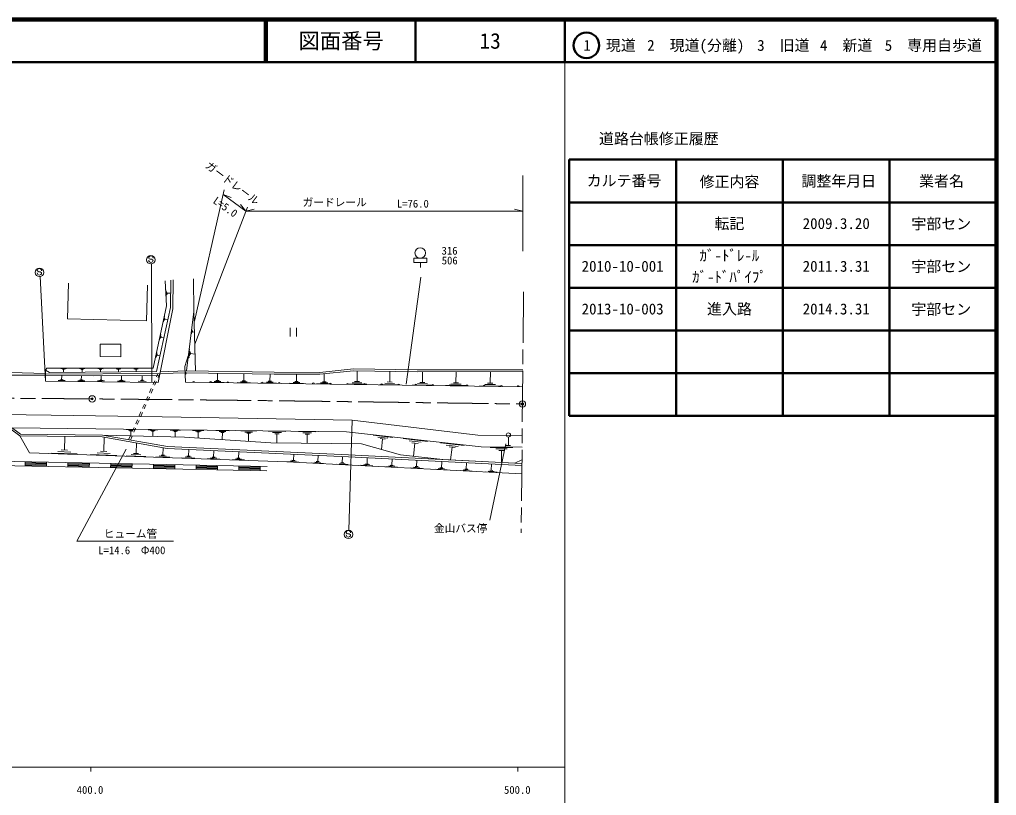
# Model space of a CAD drawing. Units: millimetres, scale not verified. Extents: x 40000 to 680000, y 20000 to 380000.
# Drawn here: x 451348 to 680000, y 198357 to 380000 of the extents above; entities that cross this region are included whole.
import ezdxf
from ezdxf.enums import TextEntityAlignment as Align

# ---------------------------------------------------------------- set-up
doc = ezdxf.new("R2010")
doc.units = ezdxf.units.MM
doc.header["$LTSCALE"] = 1000
doc.header["$PDMODE"] = 32
doc.header["$PDSIZE"] = 500
doc.linetypes.add('CHAIN', pattern=[18.5, 12, -1.5, 3.5, -1.5])
for name, color, linetype, lineweight in [('M-BGD', 7, 'Continuous', 13), ('M-BMK', 2, 'CHAIN', 13), ('M-BMK-SRVR', 3, 'Continuous', 13), ('M-STR-HTXT', 7, 'Continuous', 13), ('M-STR-STRC', 7, 'Continuous', 13), ('M-TTL', 2, 'Continuous', 140), ('M-TTL-BAND', 7, 'Continuous', 13), ('M-TTL-FRAM', 2, 'Continuous', 50), ('M-TTL-LINE', 7, 'Continuous', 50)]:
    doc.layers.add(name, color=color, linetype=linetype, lineweight=lineweight)
doc.layers.add('M-OTRS', color=6, linetype='Continuous')
doc.layers.add('M-TTL-TXT', color=7, linetype='Continuous')
doc.styles.add('ＭＳ ゴシック', font='')
doc.styles.get('ＭＳ ゴシック').set_extended_font_data('MS Gothic')

msp = doc.modelspace()

# ---------------------------------------------------------------- linework, layer by layer
at = {"layer": 'M-BGD'}
for p, q in [((462776, 318314), (462561, 309904)), ((481044, 309430), (481260, 317840)), ((492166, 311666), (492043, 319276)), ((485701, 315137), (485620, 316717)), ((485786, 315537), (485746, 316327)), ((485881, 315740), (485861, 316135)), ((485871, 315938), (486714, 315981)), ((490402, 297734), (492166, 311666)), ((492530, 297701), (492166, 311666)), ((462561, 309904), (481044, 309430)), ((485014, 309214), (485293, 310535)), ((485172, 309526), (485311, 310186)), ((485295, 309672), (485364, 310002)), ((485330, 309837), (486034, 309688)), ((492159, 310813), (492164, 310853)), ((492162, 310833), (492188, 310830)), ((491606, 306448), (491725, 307387)), ((491699, 306675), (491758, 307144)), ((491776, 306784), (491806, 307019)), ((491791, 306902), (492292, 306838)), ((514680, 307805), (514680, 305805)), ((516180, 307805), (516180, 305805)), ((484124, 305002), (484396, 306294)), ((484278, 305307), (484414, 305953)), ((484398, 305450), (484466, 305773)), ((484432, 305612), (485121, 305466)), ((470234, 304043), (470192, 301114)), ((475062, 303973), (470234, 304043)), ((475019, 301044), (475062, 303973)), ((483240, 300821), (483506, 302082)), ((490889, 300780), (491156, 302887)), ((491096, 301289), (491229, 302343)), ((491270, 301534), (491337, 302061)), ((470192, 301114), (475019, 301044)), ((483390, 301118), (483524, 301749)), ((483508, 301258), (483575, 301574)), ((483541, 301416), (484214, 301274)), ((490854, 301301), (491168, 301464)), ((491303, 301798), (492427, 301656)), ((449240, 297349), (457397, 297159)), ((457391, 297931), (457411, 295327)), ((460983, 298283), (462336, 298281)), ((461321, 298192), (461998, 298191)), ((461490, 298101), (461828, 298101)), ((461659, 298101), (461658, 297379)), ((465375, 298277), (466651, 298275)), ((465694, 298191), (466332, 298190)), ((465853, 298106), (466172, 298105)), ((466013, 298106), (466012, 297425)), ((469689, 298271), (470888, 298269)), ((469988, 298190), (470588, 298190)), ((470138, 298110), (470438, 298110)), ((470288, 298110), (470287, 297471)), ((473925, 298265), (475049, 298263)), ((474206, 298190), (474768, 298189)), ((474347, 298115), (474628, 298114)), ((474487, 298114), (474486, 297515)), ((478086, 298259), (479136, 298258)), ((478349, 298189), (478874, 298188)), ((478480, 298119), (478742, 298118)), ((478611, 298119), (478610, 297559)), ((484175, 297115), (490395, 297296)), ((484261, 297548), (490402, 297734)), ((530334, 295260), (530367, 297751)), ((537983, 295155), (538016, 297634)), ((545643, 295054), (545676, 297540)), ((553484, 294974), (553518, 297556)), ((561510, 294892), (561546, 297573)), ((457401, 296715), (449261, 296752)), ((457399, 296967), (484175, 297115)), ((457411, 295327), (483768, 295070)), ((462011, 295482), (460394, 295498)), ((461608, 295594), (460799, 295602)), ((461406, 295704), (461002, 295708)), ((461204, 295706), (461213, 296568)), ((466601, 295437), (465002, 295453)), ((466202, 295548), (465403, 295556)), ((466003, 295656), (465603, 295660)), ((465803, 295658), (465812, 296511)), ((471248, 295392), (469617, 295408)), ((470841, 295505), (470025, 295513)), ((470638, 295616), (470230, 295620)), ((470434, 295618), (470443, 296487)), ((476058, 295345), (474307, 295362)), ((475622, 295466), (474746, 295475)), ((475404, 295585), (474966, 295589)), ((475185, 295587), (475194, 296521)), ((480993, 295297), (479119, 295315)), ((480526, 295427), (479589, 295436)), ((480293, 295554), (479824, 295558)), ((480059, 295556), (480068, 296555)), ((482999, 295448), (482595, 294533)), ((483365, 295286), (482960, 294372)), ((483736, 297112), (483404, 296362)), ((484175, 297115), (483770, 296200)), ((499270, 295050), (496104, 295092)), ((498481, 295271), (496898, 295292)), ((498088, 295488), (497297, 295498)), ((497693, 295493), (497715, 297181)), ((505404, 294968), (502259, 295010)), ((504620, 295188), (503048, 295209)), ((504230, 295403), (503444, 295414)), ((503837, 295408), (503859, 297086)), ((510739, 295106), (509177, 295126)), ((510351, 295319), (509570, 295329)), ((509960, 295324), (509983, 296990)), ((516973, 295028), (515367, 295050)), ((516574, 295248), (515771, 295259)), ((516173, 295253), (516195, 296967)), ((523529, 294960), (521785, 294983)), ((523096, 295198), (522224, 295209)), ((522660, 295204), (522685, 297064)), ((531498, 294933), (529162, 294964)), ((530918, 295252), (529750, 295267)), ((538565, 295147), (537402, 295163)), ((546226, 295047), (545061, 295062)), ((554089, 294966), (552879, 294982)), ((482190, 293619), (481785, 292705)), ((482555, 293457), (482151, 292543)), ((511517, 294887), (508393, 294928)), ((517773, 294804), (514561, 294846)), ((524398, 294716), (520910, 294762)), ((532662, 294606), (527990, 294668)), ((540300, 294504), (535650, 294566)), ((539142, 294829), (536817, 294860)), ((547965, 294402), (543305, 294464)), ((546804, 294728), (544474, 294759)), ((555896, 294296), (551055, 294361)), ((554690, 294635), (552269, 294667)), ((564015, 294188), (558988, 294255)), ((562762, 294540), (560249, 294574)), ((562139, 294884), (560882, 294900)), ((481380, 291790), (480975, 290876)), ((481746, 291628), (481341, 290714)), ((479761, 288133), (479356, 287218)), ((480570, 289962), (480165, 289047)), ((480936, 289800), (480531, 288885)), ((478951, 286304), (478546, 285390)), ((479317, 286142), (478912, 285228)), ((480126, 287971), (479722, 287056)), ((476316, 284007), (478475, 283982)), ((476854, 283857), (477933, 283844)), ((477122, 283710), (477662, 283704)), ((477392, 283707), (477378, 282555)), ((478141, 284475), (477736, 283561)), ((478507, 284313), (478102, 283399)), ((481425, 283947), (483683, 283920)), ((481988, 283790), (483117, 283776)), ((482268, 283636), (482833, 283629)), ((482551, 283633), (482536, 282428)), ((486633, 283885), (488992, 283857)), ((487220, 283721), (488400, 283707)), ((487514, 283560), (488103, 283553)), ((487808, 283557), (487794, 282299)), ((491838, 283824), (494504, 283792)), ((492503, 283638), (493836, 283622)), ((497270, 283760), (500404, 283722)), ((498051, 283541), (499618, 283523)), ((503150, 283690), (506791, 283647)), ((509574, 283614), (513648, 283566)), ((516649, 283530), (520722, 283482)), ((461853, 279206), (461967, 282399)), ((471044, 278906), (471162, 282208)), ((477332, 282646), (476927, 281732)), ((477697, 282485), (477292, 281570)), ((492834, 283456), (493500, 283449)), ((493167, 283453), (493150, 282031)), ((498440, 283328), (499224, 283318)), ((498832, 283323), (498812, 281652)), ((504058, 283437), (505878, 283415)), ((504510, 283188), (505420, 283178)), ((504965, 283183), (504942, 281241)), ((510589, 283330), (512627, 283306)), ((511095, 283053), (512114, 283041)), ((511605, 283047), (511579, 280874)), ((517664, 283247), (519700, 283223)), ((518170, 282969), (519188, 282957)), ((518679, 282963), (518653, 280791)), ((534095, 282693), (538705, 282172)), ((535213, 282255), (537518, 281995)), ((535754, 281883), (536907, 281752)), ((536331, 281817), (536053, 279359)), ((541145, 281896), (546837, 281253)), ((542525, 281356), (545371, 281034)), ((565781, 280247), (565781, 282247)), ((462602, 279180), (461105, 279233)), ((478627, 278422), (478715, 280871)), ((484890, 278022), (484953, 279767)), ((490880, 277772), (490937, 279368)), ((496782, 277549), (496837, 279098)), ((543194, 280896), (544617, 280735)), ((543905, 280815), (543562, 277779)), ((549890, 280908), (555439, 280281)), ((551235, 280381), (554010, 280068)), ((551887, 279933), (553274, 279776)), ((552581, 279854), (552246, 276895)), ((565171, 280688), (561414, 262841)), ((561535, 279828), (566820, 279814)), ((562855, 279473), (565498, 279466)), ((563515, 279118), (564836, 279115)), ((564176, 279117), (564168, 276298)), ((565281, 280247), (566281, 280247)), ((338240, 277742), (509253, 274368)), ((338258, 278741), (509272, 275368)), ((464818, 278301), (458832, 278515)), ((463336, 278754), (460343, 278861)), ((474111, 277970), (467919, 278191)), ((472578, 278438), (469482, 278548)), ((471818, 278878), (470270, 278934)), ((480902, 277728), (476309, 277892)), ((479764, 278075), (477468, 278157)), ((479201, 278402), (478053, 278443)), ((486510, 277528), (483239, 277644)), ((485700, 277775), (484065, 277833)), ((485299, 278008), (484481, 278037)), ((492362, 277319), (489369, 277426)), ((491621, 277545), (490125, 277599)), ((491254, 277758), (490506, 277785)), ((498220, 277110), (495316, 277214)), ((497501, 277330), (496049, 277381)), ((497145, 277536), (496419, 277562)), ((503990, 276904), (501174, 277005)), ((503293, 277117), (501885, 277168)), ((502947, 277318), (502243, 277343)), ((502595, 277330), (502649, 278832)), ((516096, 276616), (514768, 276684)), ((515773, 276810), (515109, 276844)), ((515441, 276827), (515514, 278244)), ((521144, 276539), (521219, 277983)), ((526897, 276249), (526973, 277719)), ((532673, 275954), (532749, 277436)), ((538462, 275657), (538539, 277146)), ((544265, 275359), (544342, 276856)), ((452689, 276484), (452669, 275485)), ((452673, 275684), (457672, 275586)), ((452677, 275884), (457676, 275786)), ((452681, 276084), (457680, 275986)), ((452685, 276284), (457684, 276186)), ((457668, 275386), (457688, 276386)), ((462687, 276287), (462667, 275287)), ((462671, 275487), (467670, 275389)), ((462675, 275687), (467674, 275589)), ((462679, 275887), (467678, 275789)), ((462683, 276087), (467682, 275989)), ((467666, 275189), (467686, 276189)), ((472685, 276090), (472665, 275090)), ((472669, 275290), (477668, 275191)), ((472673, 275490), (477672, 275391)), ((472677, 275690), (477676, 275591)), ((472681, 275890), (477680, 275791)), ((477664, 274991), (477684, 275991)), ((482683, 275893), (482663, 274893)), ((482667, 275093), (487666, 274994)), ((482671, 275293), (487670, 275194)), ((482675, 275493), (487674, 275394)), ((482679, 275693), (487678, 275594)), ((487662, 274794), (487682, 275794)), ((492681, 275695), (492661, 274696)), ((492665, 274896), (497664, 274797)), ((492669, 275096), (497668, 274997)), ((492673, 275296), (497672, 275197)), ((492677, 275496), (497676, 275397)), ((497660, 274597), (497680, 275597)), ((502679, 275498), (502659, 274498)), ((502663, 274698), (507662, 274600)), ((502667, 274898), (507666, 274800)), ((502671, 275098), (507670, 275000)), ((502675, 275298), (507674, 275200)), ((507658, 274400), (507678, 275400)), ((516751, 276404), (514095, 276541)), ((522479, 276108), (519772, 276248)), ((521811, 276324), (520458, 276394)), ((521482, 276522), (520806, 276557)), ((528257, 275810), (525500, 275952)), ((527577, 276030), (526199, 276101)), ((527242, 276231), (526553, 276267)), ((534043, 275511), (531264, 275655)), ((533358, 275733), (531968, 275804)), ((533020, 275936), (532325, 275972)), ((539839, 275212), (537046, 275356)), ((539150, 275434), (537754, 275507)), ((538811, 275639), (538113, 275675)), ((545649, 274912), (542842, 275057)), ((544957, 275136), (543553, 275208)), ((544615, 275341), (543914, 275377)), ((551472, 274612), (548651, 274757)), ((550776, 274836), (549366, 274909)), ((550433, 275042), (549728, 275079)), ((550081, 275060), (550159, 276565)), ((557309, 274310), (554475, 274457)), ((556610, 274536), (555193, 274609)), ((556265, 274743), (555557, 274780)), ((555911, 274761), (555989, 276273)), ((562111, 274443), (561399, 274480)), ((561755, 274461), (561833, 275980)), ((563159, 274008), (560311, 274155)), ((562457, 274235), (561033, 274308))]:
    msp.add_line(p, q, dxfattribs=at)
for points in [[(486763, 318994), (486658, 312569), (483421, 297609), (458374, 297345), (457391, 297931)], [(457391, 297931), (457754, 298387), (482616, 298353), (485710, 312990), (485411, 318853)], [(483768, 295070), (487198, 312292), (487316, 319045)], [(569091, 294022), (490191, 295071), (490068, 298815), (490854, 301301)], [(490395, 297296), (510939, 296975), (521655, 296958), (529498, 297765), (544396, 297537), (569125, 297589)], [(490402, 297734), (510942, 297414), (521632, 297396), (529479, 298204), (544399, 297976), (569129, 298027)], [(457401, 296715), (468727, 296575), (484089, 296684)], [(260424, 288929), (263223, 288987), (273104, 287927), (292464, 285882), (294108, 285790), (307970, 285389), (321139, 286904), (332371, 288256), (355292, 288110), (373903, 288000), (394982, 287987), (419144, 287836), (435321, 287658), (458786, 287412), (484716, 286960), (529212, 286206), (558593, 282692), (568983, 282609)], [(451446, 282530), (449035, 284308), (421009, 284809), (420534, 282203), (419757, 282210)], [(568921, 276060), (528342, 278091), (485956, 280030), (470740, 282724), (451591, 282963), (449182, 284740), (420648, 285249), (420524, 284572)], [(449611, 284423), (527861, 283498), (559398, 279934), (568958, 279909)], [(568898, 273612), (513917, 276450), (453718, 278597), (451446, 282530)], [(568917, 275626), (528322, 277658), (485908, 279598), (470699, 282290), (451446, 282530)], [(470774, 282718), (489936, 282246), (510196, 280890), (531400, 280643), (540482, 278136), (550393, 276988), (567306, 276141), (568929, 276950)]]:
    msp.add_lwpolyline(points, dxfattribs=at)
msp.add_circle((565781, 282747), 500, dxfattribs=at)
for centre, start, end in [((490775, 301053), 252.45712, 72.45712), ((490122, 297163), 271.88589, 91.88589), ((492098, 295045), 359.23877, 179.23877), ((496098, 294992), 359.23877, 179.23877), ((500097, 294939), 359.23877, 179.23877), ((504097, 294886), 359.23877, 179.23877), ((508097, 294833), 359.23877, 179.23877), ((512096, 294780), 359.23877, 179.23877), ((516096, 294726), 359.23877, 179.23877), ((520095, 294673), 359.23877, 179.23877), ((524095, 294620), 359.23877, 179.23877), ((528095, 294567), 359.23877, 179.23877), ((532094, 294514), 359.23877, 179.23877), ((536094, 294461), 359.23877, 179.23877), ((540094, 294408), 359.23877, 179.23877), ((544093, 294354), 359.23877, 179.23877), ((548093, 294301), 359.23877, 179.23877), ((552093, 294248), 359.23877, 179.23877), ((556092, 294195), 359.23877, 179.23877), ((560092, 294142), 359.23877, 179.23877), ((564092, 294089), 359.23877, 179.23877), ((568091, 294036), 359.23877, 179.23877)]:
    msp.add_arc(centre, 250, start, end, dxfattribs=at)
at = {"layer": 'M-BMK'}
msp.add_line((569302, 316292), (568768, 259870), dxfattribs=at)
msp.add_open_spline([(68182, 287954), (78762, 287961), (81523, 287957), (90072, 288162), (98109, 288354), (102606, 288614), (110640, 288921), (124812, 289462), (132748, 289836), (146922, 290340), (155361, 290640), (160091, 290709), (168531, 290963), (184269, 291437), (193079, 291920), (208822, 292225), (232004, 292674), (244994, 292743), (268181, 292854), (290645, 292961), (303230, 293003), (325693, 292782), (342228, 292619), (351482, 292054), (368016, 291827), (407203, 291290), (429159, 291548), (468348, 291191), (507684, 290833), (520045, 290664), (569053, 289993)], degree=3, knots=[0, 0, 0, 0, 1, 1, 1, 2, 2, 2, 3, 3, 3, 4, 4, 4, 5, 5, 5, 6, 6, 6, 7, 7, 7, 8, 8, 8, 9, 9, 9, 10, 10, 10, 10], dxfattribs=at)
at = {"layer": 'M-BMK-SRVR'}
for centre in [(468348, 291191), (569053, 289993)]:
    msp.add_circle(centre, 750, dxfattribs=at)
for p in [(468348, 291191), (569053, 289993), (569053, 289993), (569053, 289993)]:
    msp.add_point(p, dxfattribs=at)
at = {"layer": 'M-OTRS'}
msp.add_point((569053, 289993), dxfattribs=at)
at = {"layer": 'M-STR-HTXT'}
msp.add_lwpolyline([(476328, 279391), (464782, 257919), (487399, 257913)], dxfattribs=at)
at = {"layer": 'M-STR-STRC'}
for p, q in [((569160, 343515), (569160, 325763)), ((492330, 309376), (499277, 340128)), ((499034, 339052), (504329, 335108)), ((499034, 339052), (500893, 338313)), ((504329, 335108), (503089, 336677)), ((504698, 336072), (492408, 303986)), ((504329, 335108), (506261, 335626)), ((504329, 335108), (569160, 335108)), ((569160, 335108), (567228, 335626)), ((481597, 324153), (481704, 324018)), ((481704, 324018), (481950, 323908)), ((481950, 323908), (482250, 323908)), ((482201, 322783), (482282, 295085)), ((482250, 323908), (482497, 323770)), ((482497, 323770), (482597, 323653)), ((543657, 324122), (546657, 324122)), ((543657, 323122), (543657, 324122)), ((546657, 323122), (543657, 323122)), ((545157, 323122), (545157, 321938)), ((546657, 324122), (546657, 323122)), ((455496, 321191), (455603, 321056)), ((455603, 321056), (455849, 320946)), ((455849, 320946), (456149, 320946)), ((456149, 320946), (456395, 320808)), ((456395, 320808), (456496, 320691)), ((457411, 295327), (456168, 319831)), ((545265, 319708), (541873, 294639)), ((529212, 286206), (528453, 260470)), ((527818, 259854), (527924, 259719)), ((527924, 259719), (528171, 259609)), ((528171, 259609), (528471, 259609)), ((528471, 259609), (528717, 259471)), ((528717, 259471), (528818, 259354))]:
    msp.add_line(p, q, dxfattribs=at)
for centre, radius in [((482097, 323778), 1000), ((545134, 325350), 1228), ((455996, 320816), 1000), ((528318, 259479), 1000)]:
    msp.add_circle(centre, radius, dxfattribs=at)
for centre, start, end in [((482097, 324153), 0, 180), ((482097, 323653), 180, 0), ((455996, 321191), 0, 180), ((455996, 320691), 180, 0), ((528318, 259854), 0, 180), ((528318, 259354), 180, 0)]:
    msp.add_arc(centre, 500, start, end, dxfattribs=at)
at = {"layer": 'M-TTL'}
for p, q in [((680000, 380000), (40000, 380000)), ((680000, 20000), (680000, 380000))]:
    msp.add_line(p, q, dxfattribs=at)
at = {"layer": 'M-TTL-BAND'}
for p, q in [((579000, 20000), (579000, 370000)), ((40000, 205000), (579000, 205000)), ((468000, 205000), (468000, 204000)), ((568000, 205000), (568000, 204000))]:
    msp.add_line(p, q, dxfattribs=at)
at = {"layer": 'M-TTL-FRAM'}
for p, q in [((580000, 347197), (580000, 287197)), ((580000, 347197), (680000, 347197)), ((580000, 287197), (680000, 287197))]:
    msp.add_line(p, q, dxfattribs=at)
at = {"layer": 'M-TTL-LINE'}
for p, q in [((508747, 380000), (508747, 370000)), ((509247, 380000), (509247, 370000)), ((543997, 380000), (543997, 370000)), ((579000, 380000), (579000, 370000)), ((40000, 370000), (680000, 370000)), ((605000, 347197), (605000, 287197)), ((630000, 347197), (630000, 287197)), ((655000, 347197), (655000, 287197)), ((580000, 337197), (680000, 337197)), ((580000, 327197), (680000, 327197)), ((580000, 317197), (680000, 317197)), ((580000, 307197), (680000, 307197)), ((580000, 297197), (680000, 297197))]:
    msp.add_line(p, q, dxfattribs=at)
msp.add_circle((584031, 373958), 3000, dxfattribs=at)

# ---------------------------------------------------------------- texts
at = {"layer": 'M-BGD', "style": 'ＭＳ ゴシック'}
msp.add_text('ガードレール', height=1833, rotation=323.071, dxfattribs=at).set_placement((501191, 341704), align=Align.MIDDLE_CENTER)
msp.add_text('金山バス停', height=1833, dxfattribs=at).set_placement((554586, 260880), align=Align.MIDDLE_CENTER)
at = {"layer": 'M-STR-HTXT', "style": 'ＭＳ ゴシック'}
for s, p in [('ヒューム管', (477323, 259620)), ('L=14.6\u3000Φ400', (477626, 255758))]:
    msp.add_text(s, height=1833, dxfattribs=at).set_placement(p, align=Align.MIDDLE_CENTER)
at = {"layer": 'M-STR-STRC', "style": 'ＭＳ ゴシック'}
msp.add_text('L=5.0', height=1833, rotation=324.712, dxfattribs=at).set_placement((499535, 336133), align=Align.MIDDLE_CENTER)
for s, p in [('ガードレール', (525118, 337212)), ('L=76.0', (543402, 336894)), ('316', (551994, 325884)), ('506', (552033, 323593))]:
    msp.add_text(s, height=1833, dxfattribs=at).set_placement(p, align=Align.MIDDLE_CENTER)
at = {"layer": 'M-TTL-BAND', "style": 'ＭＳ ゴシック'}
for s, p in [('400.0', (467844, 198195)), ('500.0', (567844, 198195))]:
    msp.add_text(s, height=1833, dxfattribs=at).set_placement(p, align=Align.BOTTOM_CENTER)
at = {"layer": 'M-TTL-TXT', "style": 'ＭＳ ゴシック'}
for s, height, p in [('図面番号', 3666, (526622, 375000)), ('13', 3666, (561497, 375000)), ('1\u3000現道', 2566, (589448, 373958)), ('2\u3000現道(分離)', 2566, (609619, 373958)), ('3\u3000旧道', 2566, (630121, 373958)), ('4\u3000新道', 2566, (644824, 373958)), ('5\u3000専用自歩道', 2566, (665228, 373958)), ('道路台帳修正履歴', 2566, (600968, 352113)), ('カルテ番号', 2566, (592839, 342277)), ('修正内容', 2566, (617509, 342023)), ('調整年月日', 2566, (643089, 342197)), ('業者名', 2566, (667134, 342197)), ('転記', 2566, (617500, 332245)), ('宇部セン', 2566, (667077, 332189)), ('2009.3.20', 2566, (642500, 332245)), ('ｶﾞ-ﾄﾞﾚ-ﾙ', 2566, (617500, 324745)), ('2010-10-001', 2566, (592500, 322245)), ('2011.3.31', 2566, (642500, 322245)), ('宇部セン', 2566, (667077, 322189)), ('ｶﾞ-ﾄﾞﾊﾟｲﾌﾟ', 2566, (617500, 319745)), ('2013-10-003', 2566, (592500, 312245)), ('進入路', 2566, (617500, 312245)), ('2014.3.31', 2566, (642500, 312245)), ('宇部セン', 2566, (667077, 312189))]:
    msp.add_text(s, height=height, dxfattribs=at).set_placement(p, align=Align.MIDDLE_CENTER)

doc.saveas('drawing.dxf')
